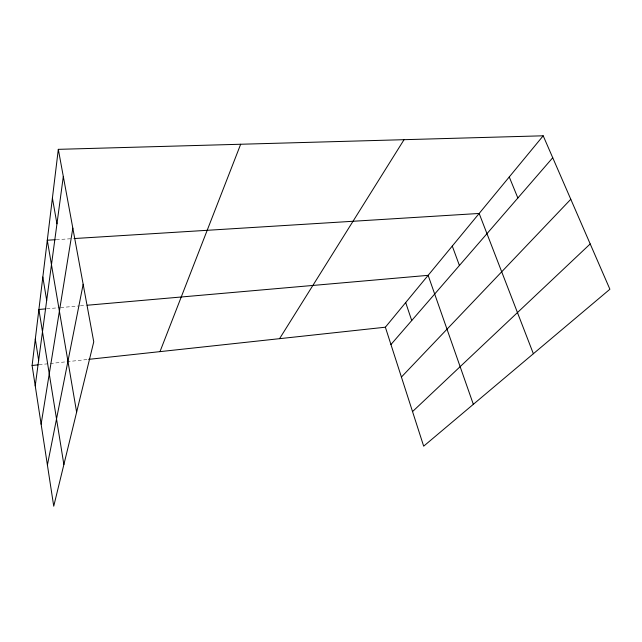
<?xml version="1.0" encoding="UTF-8"?>
<svg xmlns="http://www.w3.org/2000/svg" width="642" height="642" viewBox="0 0 642 642"><rect width="100%" height="100%" fill="white"/><g stroke="black" fill="none" stroke-linecap="round" stroke-linejoin="round"><path stroke-width="0.48" stroke-dasharray="3.21 2.41" d="M39.05 364.744L88.676 359.36M46.802 308.778L59.642 307.654M60.637 307.566L79.407 305.921M80.394 305.833L86.325 305.311M56.231 239.659L73.116 238.615"/><path stroke-width="0.96" d="M58.318 149.345L93.756 341.833L53.735 506.201L32.1 365.491L58.318 149.345L543.196 135.799L609.9 289.237L423.672 446.174L385.369 327.203L543.196 135.799M35.23 385.842L63.309 176.454M41.12 424.153L72.827 228.143M47.404 465.049L83.163 284.294M159.986 351.631L240.67 144.249M279.567 338.671L404.051 139.683M390.946 344.537L552.73 157.739M401.419 377.047L570.786 199.277M412.533 411.586L590.207 243.936M32.1 365.491L38.055 364.849M88.676 359.36L385.369 327.203M45.815 308.866L38.897 309.476L63.871 464.575M87.312 305.231L428.134 275.338L473.331 404.324M55.236 239.723L47.291 240.212L76.631 412.18M74.111 238.551L479.157 213.457L533.366 353.734M509.258 176.951L517.861 198.001M452.281 246.055L459.415 265.483M405.688 302.559L411.723 320.551M52.403 198.065L56.953 223.809M42.829 277.031L46.689 300.376M35.302 339.096L38.64 360.379"/></g></svg>
